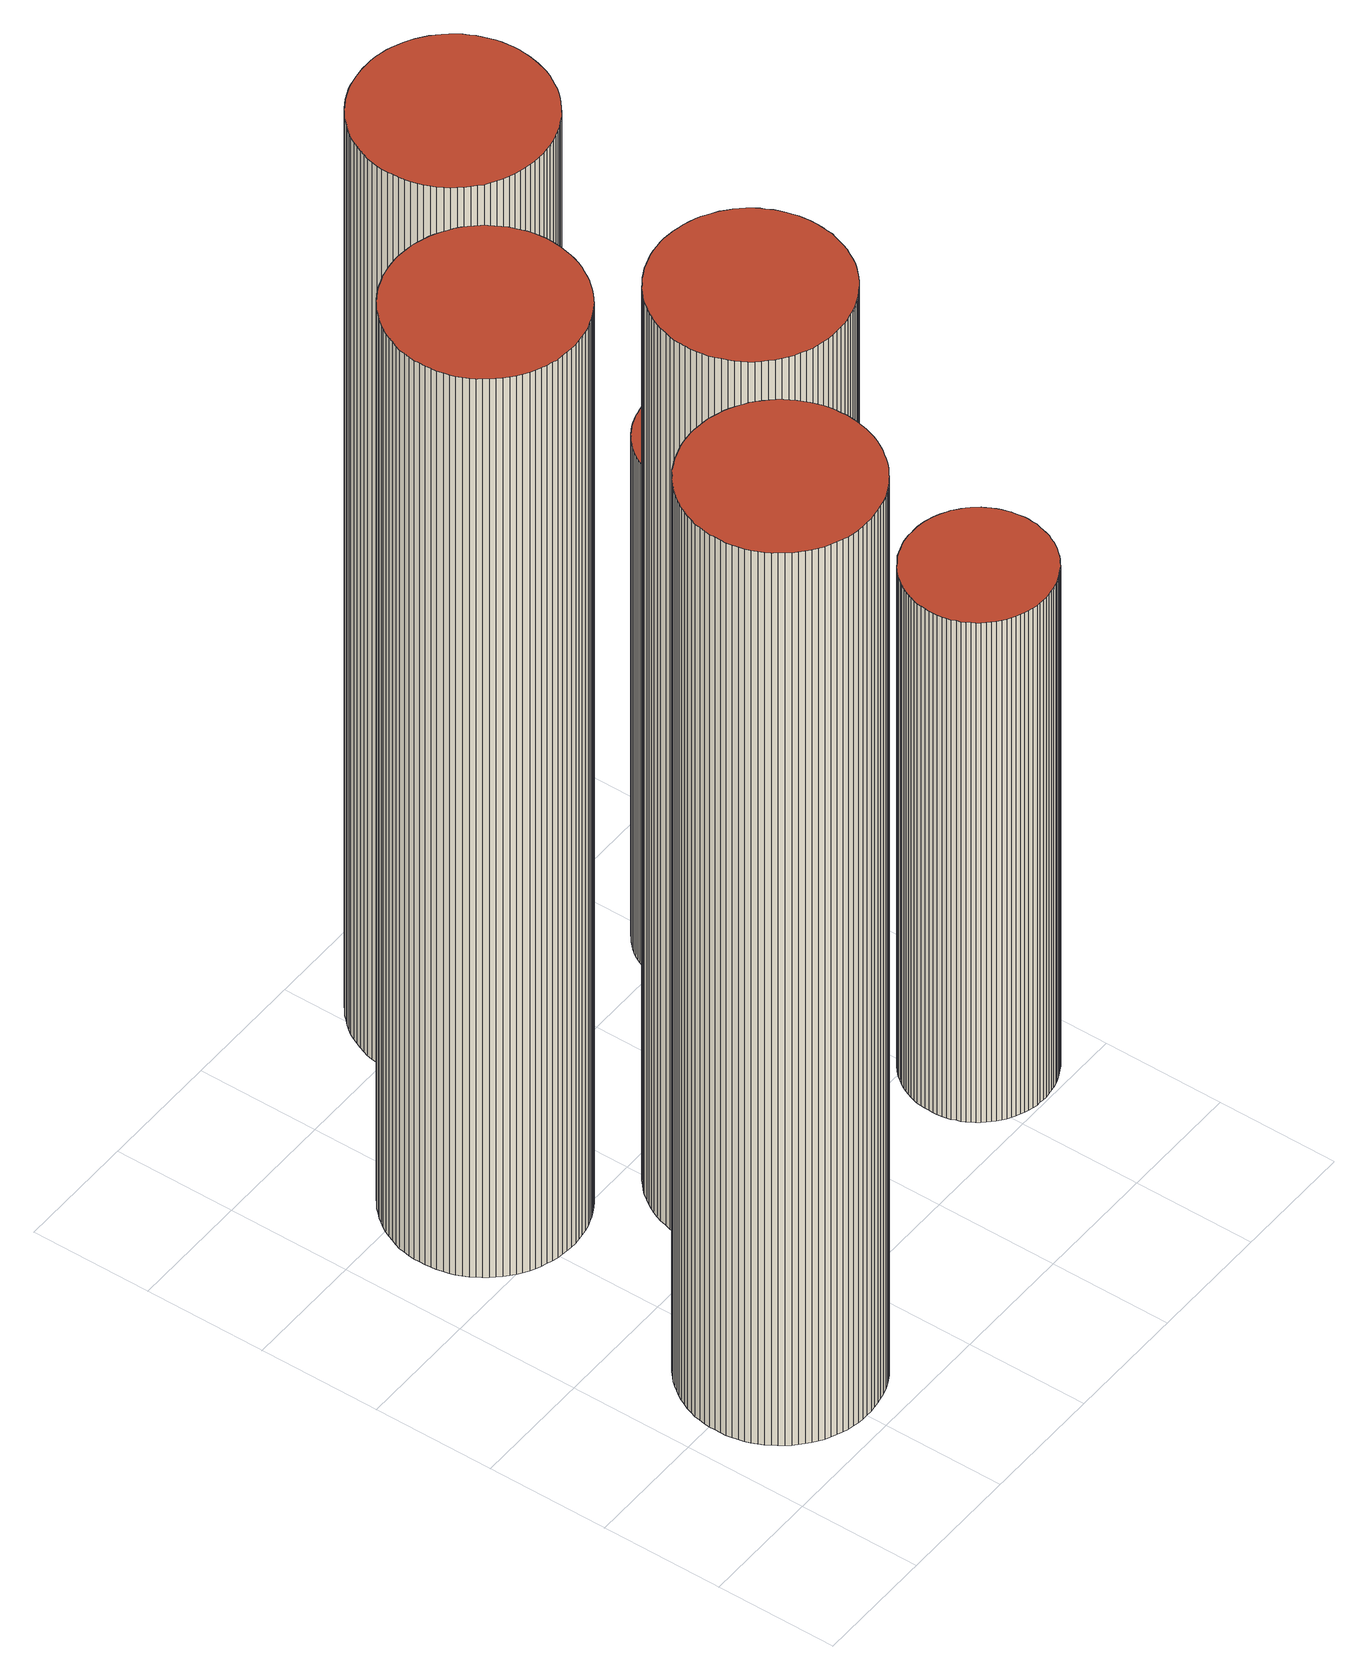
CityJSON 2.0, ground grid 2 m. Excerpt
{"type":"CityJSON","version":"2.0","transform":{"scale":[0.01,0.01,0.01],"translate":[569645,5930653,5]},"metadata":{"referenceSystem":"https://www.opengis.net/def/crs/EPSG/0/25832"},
"CityObjects":{
"building1":{"type":"Building","attributes":{"Grundfläche 2D":"7.402740","Grundhöhe NN":"5.845"},"geometry":[{"type":"Solid","lod":"3","boundaries":[[[[0,1,2,3,4,5,6,7,8,9,10,11,12,13,14,15,16,17,18,19,20,21,22,23,24,25,26,27,28,29,30,31,32,33,34,35,36,37,38,39,40,41,42,43,44,45,46,47,48,49,50,51,52,53,54,55,56,57,58,59,60,61,62,63,64,65,66,67,68,69,70,71,72,73,74,75,76,77,78,79,80,81,82,83,84,85,86,87,88,89,90,91,92,93,94,95,96,97,98,99]],[[100,101,7,6]],[[101,102,8,7]],[[102,103,9,8]],[[103,104,10,9]],[[104,105,11,10]],[[105,106,12,11]],[[106,107,13,12]],[[107,108,14,13]],[[108,109,15,14]],[[110,100,6,5]],[[111,112,4,3]],[[112,110,5,4]],[[109,113,16,15]],[[113,114,17,16]],[[114,115,18,17]],[[115,116,19,18]],[[116,117,20,19]],[[117,118,21,20]],[[118,119,22,21]],[[119,120,23,22]],[[120,121,24,23]],[[121,122,25,24]],[[122,123,26,25]],[[123,124,27,26]],[[124,125,28,27]],[[125,126,29,28]],[[126,127,30,29]],[[127,128,31,30]],[[128,129,32,31]],[[129,130,33,32]],[[130,131,34,33]],[[131,132,35,34]],[[132,133,36,35]],[[133,134,37,36]],[[134,135,38,37]],[[135,136,39,38]],[[136,137,40,39]],[[137,138,41,40]],[[138,139,42,41]],[[139,140,43,42]],[[140,141,44,43]],[[141,142,45,44]],[[142,143,46,45]],[[143,144,47,46]],[[144,145,48,47]],[[145,146,49,48]],[[146,147,50,49]],[[147,148,51,50]],[[148,149,52,51]],[[149,150,53,52]],[[150,151,54,53]],[[151,152,55,54]],[[152,153,56,55]],[[153,154,57,56]],[[154,155,58,57]],[[155,156,59,58]],[[156,157,60,59]],[[157,158,61,60]],[[158,159,62,61]],[[159,160,63,62]],[[160,161,64,63]],[[161,162,65,64]],[[162,163,66,65]],[[163,164,67,66]],[[164,165,68,67]],[[165,166,69,68]],[[166,167,70,69]],[[167,168,71,70]],[[168,169,72,71]],[[169,170,73,72]],[[170,171,74,73]],[[171,172,75,74]],[[172,173,76,75]],[[173,174,77,76]],[[174,175,78,77]],[[175,176,79,78]],[[176,177,80,79]],[[177,178,81,80]],[[178,179,82,81]],[[179,180,83,82]],[[180,181,84,83]],[[181,182,85,84]],[[182,183,86,85]],[[183,184,87,86]],[[184,185,88,87]],[[185,186,89,88]],[[186,187,90,89]],[[187,188,91,90]],[[188,189,92,91]],[[189,190,93,92]],[[190,191,94,93]],[[191,192,95,94]],[[192,193,96,95]],[[193,194,97,96]],[[194,195,98,97]],[[195,196,99,98]],[[196,197,0,99]],[[197,198,1,0]],[[198,199,2,1]],[[199,111,3,2]],[[194,193,192,191,190,189,188,187,186,185,184,183,182,181,180,179,178,177,176,175,174,173,172,171,170,169,168,167,166,165,164,163,162,161,160,159,158,157,156,155,154,153,152,151,150,149,148,147,146,145,144,143,142,141,140,139,138,137,136,135,134,133,132,131,130,129,128,127,126,125,124,123,122,121,120,119,118,117,116,115,114,113,109,108,107,106,105,104,103,102,101,100,110,112,111,199,198,197,196,195]]]],"semantics":{"surfaces":[{"type":"RoofSurface"},{"type":"WallSurface"},{"type":"GroundSurface"}],"values":[[0,1,1,1,1,1,1,1,1,1,1,1,1,1,1,1,1,1,1,1,1,1,1,1,1,1,1,1,1,1,1,1,1,1,1,1,1,1,1,1,1,1,1,1,1,1,1,1,1,1,1,1,1,1,1,1,1,1,1,1,1,1,1,1,1,1,1,1,1,1,1,1,1,1,1,1,1,1,1,1,1,1,1,1,1,1,1,1,1,1,1,1,1,1,1,1,1,1,1,1,1,2]]}}]},
"building2":{"type":"Building","attributes":{"Grundfläche 2D":"7.402828","Grundhöhe NN":"5.845"},"geometry":[{"type":"Solid","lod":"3","boundaries":[[[[200,201,202,203,204,205,206,207,208,209,210,211,212,213,214,215,216,217,218,219,220,221,222,223,224,225,226,227,228,229,230,231,232,233,234,235,236,237,238,239,240,241,242,243,244,245,246,247,248,249,250,251,252,253,254,255,256,257,258,259,260,261,262,263,264,265,266,267,268,269,270,271,272,273,274,275,276,277,278,279,280,281,282,283,284,285,286,287,288,289,290,291,292,293,294,295,296,297,298,299]],[[300,301,206,205]],[[301,302,207,206]],[[302,303,208,207]],[[303,304,209,208]],[[304,305,210,209]],[[305,306,211,210]],[[306,307,212,211]],[[307,308,213,212]],[[308,309,214,213]],[[310,300,205,204]],[[311,312,203,202]],[[312,310,204,203]],[[309,313,215,214]],[[313,314,216,215]],[[314,315,217,216]],[[315,316,218,217]],[[316,317,219,218]],[[317,318,220,219]],[[318,319,221,220]],[[319,320,222,221]],[[320,321,223,222]],[[321,322,224,223]],[[322,323,225,224]],[[323,324,226,225]],[[324,325,227,226]],[[325,326,228,227]],[[326,327,229,228]],[[327,328,230,229]],[[328,329,231,230]],[[329,330,232,231]],[[330,331,233,232]],[[331,332,234,233]],[[332,333,235,234]],[[333,334,236,235]],[[334,335,237,236]],[[335,336,238,237]],[[336,337,239,238]],[[337,338,240,239]],[[338,339,241,240]],[[339,340,242,241]],[[340,341,243,242]],[[341,342,244,243]],[[342,343,245,244]],[[343,344,246,245]],[[344,345,247,246]],[[345,346,248,247]],[[346,347,249,248]],[[347,348,250,249]],[[348,349,251,250]],[[349,350,252,251]],[[350,351,253,252]],[[351,352,254,253]],[[352,353,255,254]],[[353,354,256,255]],[[354,355,257,256]],[[355,356,258,257]],[[356,357,259,258]],[[357,358,260,259]],[[358,359,261,260]],[[359,360,262,261]],[[360,361,263,262]],[[361,362,264,263]],[[362,363,265,264]],[[363,364,266,265]],[[364,365,267,266]],[[365,366,268,267]],[[366,367,269,268]],[[367,368,270,269]],[[368,369,271,270]],[[369,370,272,271]],[[370,371,273,272]],[[371,372,274,273]],[[372,373,275,274]],[[373,374,276,275]],[[374,375,277,276]],[[375,376,278,277]],[[376,377,279,278]],[[377,378,280,279]],[[378,379,281,280]],[[379,380,282,281]],[[380,381,283,282]],[[381,382,284,283]],[[382,383,285,284]],[[383,384,286,285]],[[384,385,287,286]],[[385,386,288,287]],[[386,387,289,288]],[[387,388,290,289]],[[388,389,291,290]],[[389,390,292,291]],[[390,391,293,292]],[[391,392,294,293]],[[392,393,295,294]],[[393,394,296,295]],[[394,395,297,296]],[[395,396,298,297]],[[396,397,299,298]],[[397,398,200,299]],[[398,399,201,200]],[[399,311,202,201]],[[395,394,393,392,391,390,389,388,387,386,385,384,383,382,381,380,379,378,377,376,375,374,373,372,371,370,369,368,367,366,365,364,363,362,361,360,359,358,357,356,355,354,353,352,351,350,349,348,347,346,345,344,343,342,341,340,339,338,337,336,335,334,333,332,331,330,329,328,327,326,325,324,323,322,321,320,319,318,317,316,315,314,313,309,308,307,306,305,304,303,302,301,300,310,312,311,399,398,397,396]]]],"semantics":{"surfaces":[{"type":"RoofSurface"},{"type":"WallSurface"},{"type":"GroundSurface"}],"values":[[0,1,1,1,1,1,1,1,1,1,1,1,1,1,1,1,1,1,1,1,1,1,1,1,1,1,1,1,1,1,1,1,1,1,1,1,1,1,1,1,1,1,1,1,1,1,1,1,1,1,1,1,1,1,1,1,1,1,1,1,1,1,1,1,1,1,1,1,1,1,1,1,1,1,1,1,1,1,1,1,1,1,1,1,1,1,1,1,1,1,1,1,1,1,1,1,1,1,1,1,1,2]]}}]},
"building3":{"type":"Building","attributes":{"Grundfläche 2D":"7.403215","Grundhöhe NN":"5.845"},"geometry":[{"type":"Solid","lod":"3","boundaries":[[[[400,401,402,403,404,405,406,407,408,409,410,411,412,413,414,415,416,417,418,419,420,421,422,423,424,425,426,427,428,429,430,431,432,433,434,435,436,437,438,439,440,441,442,443,444,445,446,447,448,449,450,451,452,453,454,455,456,457,458,459,460,461,462,463,464,465,466,467,468,469,470,471,472,473,474,475,476,477,478,479,480,481,482,483,484,485,486,487,488,489,490,491,492,493,494,495,496,497,498,499]],[[500,501,406,405]],[[501,502,407,406]],[[502,503,408,407]],[[503,504,409,408]],[[504,505,410,409]],[[505,506,411,410]],[[506,507,412,411]],[[507,508,413,412]],[[508,509,414,413]],[[510,500,405,404]],[[511,512,402,401]],[[512,513,403,402]],[[513,510,404,403]],[[509,514,415,414]],[[514,515,416,415]],[[515,516,417,416]],[[516,517,418,417]],[[517,518,419,418]],[[518,519,420,419]],[[519,520,421,420]],[[520,521,422,421]],[[521,522,423,422]],[[522,523,424,423]],[[523,524,425,424]],[[524,525,426,425]],[[525,526,427,426]],[[526,527,428,427]],[[527,528,429,428]],[[528,529,430,429]],[[529,530,431,430]],[[530,531,432,431]],[[531,532,433,432]],[[532,533,434,433]],[[533,534,435,434]],[[534,535,436,435]],[[535,536,437,436]],[[536,537,438,437]],[[537,538,439,438]],[[538,539,440,439]],[[539,540,441,440]],[[540,541,442,441]],[[541,542,443,442]],[[542,543,444,443]],[[543,544,445,444]],[[544,545,446,445]],[[545,546,447,446]],[[546,547,448,447]],[[547,548,449,448]],[[548,549,450,449]],[[549,550,451,450]],[[550,551,452,451]],[[551,552,453,452]],[[552,553,454,453]],[[553,554,455,454]],[[554,555,456,455]],[[555,556,457,456]],[[556,557,458,457]],[[557,558,459,458]],[[558,559,460,459]],[[559,560,461,460]],[[560,561,462,461]],[[561,562,463,462]],[[562,563,464,463]],[[563,564,465,464]],[[564,565,466,465]],[[565,566,467,466]],[[566,567,468,467]],[[567,568,469,468]],[[568,569,470,469]],[[569,570,471,470]],[[570,571,472,471]],[[571,572,473,472]],[[572,573,474,473]],[[573,574,475,474]],[[574,575,476,475]],[[575,576,477,476]],[[576,577,478,477]],[[577,578,479,478]],[[578,579,480,479]],[[579,580,481,480]],[[580,581,482,481]],[[581,582,483,482]],[[582,583,484,483]],[[583,584,485,484]],[[584,585,486,485]],[[585,586,487,486]],[[586,587,488,487]],[[587,588,489,488]],[[588,589,490,489]],[[589,590,491,490]],[[590,591,492,491]],[[591,592,493,492]],[[592,593,494,493]],[[593,594,495,494]],[[594,595,496,495]],[[595,596,497,496]],[[596,597,498,497]],[[597,598,499,498]],[[598,599,400,499]],[[599,511,401,400]],[[596,595,594,593,592,591,590,589,588,587,586,585,584,583,582,581,580,579,578,577,576,575,574,573,572,571,570,569,568,567,566,565,564,563,562,561,560,559,558,557,556,555,554,553,552,551,550,549,548,547,546,545,544,543,542,541,540,539,538,537,536,535,534,533,532,531,530,529,528,527,526,525,524,523,522,521,520,519,518,517,516,515,514,509,508,507,506,505,504,503,502,501,500,510,513,512,511,599,598,597]]]],"semantics":{"surfaces":[{"type":"RoofSurface"},{"type":"WallSurface"},{"type":"GroundSurface"}],"values":[[0,1,1,1,1,1,1,1,1,1,1,1,1,1,1,1,1,1,1,1,1,1,1,1,1,1,1,1,1,1,1,1,1,1,1,1,1,1,1,1,1,1,1,1,1,1,1,1,1,1,1,1,1,1,1,1,1,1,1,1,1,1,1,1,1,1,1,1,1,1,1,1,1,1,1,1,1,1,1,1,1,1,1,1,1,1,1,1,1,1,1,1,1,1,1,1,1,1,1,1,1,2]]}}]},
"building4":{"type":"Building","attributes":{"Grundfläche 2D":"7.403149","Grundhöhe NN":"5.845"},"geometry":[{"type":"Solid","lod":"3","boundaries":[[[[600,601,602,603,604,605,606,607,608,609,610,611,612,613,614,615,616,617,618,619,620,621,622,623,624,625,626,627,628,629,630,631,632,633,634,635,636,637,638,639,640,641,642,643,644,645,646,647,648,649,650,651,652,653,654,655,656,657,658,659,660,661,662,663,664,665,666,667,668,669,670,671,672,673,674,675,676,677,678,679,680,681,682,683,684,685,686,687,688,689,690,691,692,693,694,695,696,697,698,699]],[[700,701,606,605]],[[701,702,607,606]],[[702,703,608,607]],[[703,704,609,608]],[[704,705,610,609]],[[705,706,611,610]],[[706,707,612,611]],[[707,708,613,612]],[[708,709,614,613]],[[710,700,605,604]],[[711,712,603,602]],[[712,710,604,603]],[[709,713,615,614]],[[713,714,616,615]],[[714,715,617,616]],[[715,716,618,617]],[[716,717,619,618]],[[717,718,620,619]],[[718,719,621,620]],[[719,720,622,621]],[[720,721,623,622]],[[721,722,624,623]],[[722,723,625,624]],[[723,724,626,625]],[[724,725,627,626]],[[725,726,628,627]],[[726,727,629,628]],[[727,728,630,629]],[[728,729,631,630]],[[729,730,632,631]],[[730,731,633,632]],[[731,732,634,633]],[[732,733,635,634]],[[733,734,636,635]],[[734,735,637,636]],[[735,736,638,637]],[[736,737,639,638]],[[737,738,640,639]],[[738,739,641,640]],[[739,740,642,641]],[[740,741,643,642]],[[741,742,644,643]],[[742,743,645,644]],[[743,744,646,645]],[[744,745,647,646]],[[745,746,648,647]],[[746,747,649,648]],[[747,748,650,649]],[[748,749,651,650]],[[749,750,652,651]],[[750,751,653,652]],[[751,752,654,653]],[[752,753,655,654]],[[753,754,656,655]],[[754,755,657,656]],[[755,756,658,657]],[[756,757,659,658]],[[757,758,660,659]],[[758,759,661,660]],[[759,760,662,661]],[[760,761,663,662]],[[761,762,664,663]],[[762,763,665,664]],[[763,764,666,665]],[[764,765,667,666]],[[765,766,668,667]],[[766,767,669,668]],[[767,768,670,669]],[[768,769,671,670]],[[769,770,672,671]],[[770,771,673,672]],[[771,772,674,673]],[[772,773,675,674]],[[773,774,676,675]],[[774,775,677,676]],[[775,776,678,677]],[[776,777,679,678]],[[777,778,680,679]],[[778,779,681,680]],[[779,780,682,681]],[[780,781,683,682]],[[781,782,684,683]],[[782,783,685,684]],[[783,784,686,685]],[[784,785,687,686]],[[785,786,688,687]],[[786,787,689,688]],[[787,788,690,689]],[[788,789,691,690]],[[789,790,692,691]],[[790,791,693,692]],[[791,792,694,693]],[[792,793,695,694]],[[793,794,696,695]],[[794,795,697,696]],[[795,796,698,697]],[[796,797,699,698]],[[797,798,600,699]],[[798,799,601,600]],[[799,711,602,601]],[[795,794,793,792,791,790,789,788,787,786,785,784,783,782,781,780,779,778,777,776,775,774,773,772,771,770,769,768,767,766,765,764,763,762,761,760,759,758,757,756,755,754,753,752,751,750,749,748,747,746,745,744,743,742,741,740,739,738,737,736,735,734,733,732,731,730,729,728,727,726,725,724,723,722,721,720,719,718,717,716,715,714,713,709,708,707,706,705,704,703,702,701,700,710,712,711,799,798,797,796]]]],"semantics":{"surfaces":[{"type":"RoofSurface"},{"type":"WallSurface"},{"type":"GroundSurface"}],"values":[[0,1,1,1,1,1,1,1,1,1,1,1,1,1,1,1,1,1,1,1,1,1,1,1,1,1,1,1,1,1,1,1,1,1,1,1,1,1,1,1,1,1,1,1,1,1,1,1,1,1,1,1,1,1,1,1,1,1,1,1,1,1,1,1,1,1,1,1,1,1,1,1,1,1,1,1,1,1,1,1,1,1,1,1,1,1,1,1,1,1,1,1,1,1,1,1,1,1,1,1,1,2]]}}]},
"building5":{"type":"Building","attributes":{"Grundfläche 2D":"4.196365","Grundhöhe NN":"6.290"},"geometry":[{"type":"Solid","lod":"3","boundaries":[[[[800,801,802,803,804,805,806,807,808,809,810,811,812,813,814,815,816,817,818,819,820,821,822,823,824,825,826,827,828,829,830,831,832,833,834,835,836,837,838,839,840,841,842,843,844,845,846,847,848,849,850,851,852,853,854,855,856,857,858,859,860,861,862,863,864,865,866,867,868,869,870,871,872,873,874,875,876,877,878,879,880,881,882,883,884,885,886,887,888,889,890,891,892,893,894,895,896,897,898,899]],[[900,901,806,805]],[[901,902,807,806]],[[902,903,808,807]],[[903,904,809,808]],[[904,905,810,809]],[[905,906,811,810]],[[906,907,812,811]],[[907,908,813,812]],[[908,909,814,813]],[[909,910,815,814]],[[910,911,816,815]],[[911,912,817,816]],[[912,913,818,817]],[[913,914,819,818]],[[914,915,820,819]],[[915,916,821,820]],[[916,917,822,821]],[[917,918,823,822]],[[918,919,824,823]],[[919,920,825,824]],[[920,921,826,825]],[[921,922,827,826]],[[922,923,828,827]],[[923,924,829,828]],[[924,925,830,829]],[[925,926,831,830]],[[926,927,832,831]],[[927,928,833,832]],[[928,929,834,833]],[[929,930,835,834]],[[930,931,836,835]],[[931,932,837,836]],[[932,933,838,837]],[[933,934,839,838]],[[934,935,840,839]],[[935,936,841,840]],[[936,937,842,841]],[[937,938,843,842]],[[938,939,844,843]],[[939,940,845,844]],[[940,941,846,845]],[[941,942,847,846]],[[942,943,848,847]],[[943,944,849,848]],[[944,945,850,849]],[[945,946,851,850]],[[946,947,852,851]],[[947,948,853,852]],[[948,949,854,853]],[[949,950,855,854]],[[950,951,856,855]],[[951,952,857,856]],[[952,953,858,857]],[[953,954,859,858]],[[954,955,860,859]],[[955,956,861,860]],[[956,957,862,861]],[[957,958,863,862]],[[958,959,864,863]],[[959,960,865,864]],[[960,961,866,865]],[[961,962,867,866]],[[962,963,868,867]],[[963,964,869,868]],[[964,965,870,869]],[[965,966,871,870]],[[966,967,872,871]],[[967,968,873,872]],[[968,969,874,873]],[[969,970,875,874]],[[970,971,876,875]],[[971,972,877,876]],[[972,973,878,877]],[[973,974,879,878]],[[974,975,880,879]],[[975,976,881,880]],[[976,977,882,881]],[[977,978,883,882]],[[978,979,884,883]],[[979,980,885,884]],[[980,981,886,885]],[[981,982,887,886]],[[982,983,888,887]],[[983,984,889,888]],[[984,985,890,889]],[[985,986,891,890]],[[986,987,892,891]],[[988,900,805,804]],[[987,989,893,892]],[[989,990,894,893]],[[990,991,895,894]],[[991,992,896,895]],[[992,993,897,896]],[[993,994,898,897]],[[994,995,899,898]],[[995,996,800,899]],[[996,997,801,800]],[[997,998,802,801]],[[998,999,803,802]],[[999,988,804,803]],[[993,992,991,990,989,987,986,985,984,983,982,981,980,979,978,977,976,975,974,973,972,971,970,969,968,967,966,965,964,963,962,961,960,959,958,957,956,955,954,953,952,951,950,949,948,947,946,945,944,943,942,941,940,939,938,937,936,935,934,933,932,931,930,929,928,927,926,925,924,923,922,921,920,919,918,917,916,915,914,913,912,911,910,909,908,907,906,905,904,903,902,901,900,988,999,998,997,996,995,994]]]],"semantics":{"surfaces":[{"type":"RoofSurface"},{"type":"WallSurface"},{"type":"GroundSurface"}],"values":[[0,1,1,1,1,1,1,1,1,1,1,1,1,1,1,1,1,1,1,1,1,1,1,1,1,1,1,1,1,1,1,1,1,1,1,1,1,1,1,1,1,1,1,1,1,1,1,1,1,1,1,1,1,1,1,1,1,1,1,1,1,1,1,1,1,1,1,1,1,1,1,1,1,1,1,1,1,1,1,1,1,1,1,1,1,1,1,1,1,1,1,1,1,1,1,1,1,1,1,1,1,2]]}}]},
"building6":{"type":"Building","attributes":{"Grundfläche 2D":"4.196921","Grundhöhe NN":"6.256"},"geometry":[{"type":"Solid","lod":"3","boundaries":[[[[1000,1001,1002,1003,1004,1005,1006,1007,1008,1009,1010,1011,1012,1013,1014,1015,1016,1017,1018,1019,1020,1021,1022,1023,1024,1025,1026,1027,1028,1029,1030,1031,1032,1033,1034,1035,1036,1037,1038,1039,1040,1041,1042,1043,1044,1045,1046,1047,1048,1049,1050,1051,1052,1053,1054,1055,1056,1057,1058,1059,1060,1061,1062,1063,1064,1065,1066,1067,1068,1069,1070,1071,1072,1073,1074,1075,1076,1077,1078,1079,1080,1081,1082,1083,1084,1085,1086,1087,1088,1089,1090,1091,1092,1093,1094,1095,1096,1097,1098,1099]],[[1100,1101,1012,1011]],[[1101,1102,1013,1012]],[[1102,1103,1014,1013]],[[1103,1104,1015,1014]],[[1104,1105,1016,1015]],[[1105,1106,1017,1016]],[[1106,1107,1018,1017]],[[1107,1108,1019,1018]],[[1108,1109,1020,1019]],[[1109,1110,1021,1020]],[[1110,1111,1022,1021]],[[1111,1112,1023,1022]],[[1112,1113,1024,1023]],[[1113,1114,1025,1024]],[[1114,1115,1026,1025]],[[1115,1116,1027,1026]],[[1116,1117,1028,1027]],[[1117,1118,1029,1028]],[[1118,1119,1030,1029]],[[1119,1120,1031,1030]],[[1120,1121,1032,1031]],[[1121,1122,1033,1032]],[[1122,1123,1034,1033]],[[1123,1124,1035,1034]],[[1124,1125,1036,1035]],[[1125,1126,1037,1036]],[[1126,1127,1038,1037]],[[1127,1128,1039,1038]],[[1128,1129,1040,1039]],[[1129,1130,1041,1040]],[[1130,1131,1042,1041]],[[1131,1132,1043,1042]],[[1132,1133,1044,1043]],[[1133,1134,1045,1044]],[[1134,1135,1046,1045]],[[1135,1136,1047,1046]],[[1136,1137,1048,1047]],[[1137,1138,1049,1048]],[[1138,1139,1050,1049]],[[1139,1140,1051,1050]],[[1140,1141,1052,1051]],[[1141,1142,1053,1052]],[[1142,1143,1054,1053]],[[1143,1144,1055,1054]],[[1144,1145,1056,1055]],[[1145,1146,1057,1056]],[[1146,1147,1058,1057]],[[1147,1148,1059,1058]],[[1148,1149,1060,1059]],[[1149,1150,1061,1060]],[[1150,1151,1062,1061]],[[1151,1152,1063,1062]],[[1152,1153,1064,1063]],[[1153,1154,1065,1064]],[[1154,1155,1066,1065]],[[1155,1156,1067,1066]],[[1156,1157,1068,1067]],[[1157,1158,1069,1068]],[[1158,1159,1070,1069]],[[1159,1160,1071,1070]],[[1160,1161,1072,1071]],[[1161,1162,1073,1072]],[[1162,1163,1074,1073]],[[1163,1164,1075,1074]],[[1164,1165,1076,1075]],[[1165,1166,1077,1076]],[[1166,1167,1078,1077]],[[1167,1168,1079,1078]],[[1168,1169,1080,1079]],[[1169,1170,1081,1080]],[[1170,1171,1082,1081]],[[1171,1172,1083,1082]],[[1172,1173,1084,1083]],[[1173,1174,1085,1084]],[[1174,1175,1086,1085]],[[1175,1176,1087,1086]],[[1176,1177,1088,1087]],[[1177,1178,1089,1088]],[[1178,1179,1090,1089]],[[1179,1180,1091,1090]],[[1180,1181,1092,1091]],[[1181,1182,1093,1092]],[[1182,1183,1094,1093]],[[1183,1184,1095,1094]],[[1184,1185,1096,1095]],[[1185,1186,1097,1096]],[[1186,1187,1098,1097]],[[1188,1100,1011,1010]],[[1187,1189,1099,1098]],[[1189,1190,1000,1099]],[[1190,1191,1001,1000]],[[1191,1192,1002,1001]],[[1192,1193,1003,1002]],[[1193,1194,1004,1003]],[[1194,1195,1005,1004]],[[1195,1196,1006,1005]],[[1196,1197,1007,1006]],[[1197,1198,1008,1007]],[[1198,1199,1009,1008]],[[1199,1188,1010,1009]],[[1186,1185,1184,1183,1182,1181,1180,1179,1178,1177,1176,1175,1174,1173,1172,1171,1170,1169,1168,1167,1166,1165,1164,1163,1162,1161,1160,1159,1158,1157,1156,1155,1154,1153,1152,1151,1150,1149,1148,1147,1146,1145,1144,1143,1142,1141,1140,1139,1138,1137,1136,1135,1134,1133,1132,1131,1130,1129,1128,1127,1126,1125,1124,1123,1122,1121,1120,1119,1118,1117,1116,1115,1114,1113,1112,1111,1110,1109,1108,1107,1106,1105,1104,1103,1102,1101,1100,1188,1199,1198,1197,1196,1195,1194,1193,1192,1191,1190,1189,1187]]]],"semantics":{"surfaces":[{"type":"RoofSurface"},{"type":"WallSurface"},{"type":"GroundSurface"}],"values":[[0,1,1,1,1,1,1,1,1,1,1,1,1,1,1,1,1,1,1,1,1,1,1,1,1,1,1,1,1,1,1,1,1,1,1,1,1,1,1,1,1,1,1,1,1,1,1,1,1,1,1,1,1,1,1,1,1,1,1,1,1,1,1,1,1,1,1,1,1,1,1,1,1,1,1,1,1,1,1,1,1,1,1,1,1,1,1,1,1,1,1,1,1,1,1,1,1,1,1,1,1,2]]}}]}
},
"vertices":[
[169,337,1869],[160,334,1869],[151,331,1869],[142,328,1869],[133,323,1869],[124,319,1869],[116,313,1869],[109,308,1869],[101,301,1869],[94,295,1869],[88,288,1869],[82,280,1869],[76,272,1869],[71,264,1869],[67,256,1869],[62,247,1869],[59,238,1869],[56,229,1869],[54,219,1869],[52,210,1869],[51,200,1869],[51,191,1869],[51,181,1869],[51,171,1869],[53,162,1869],[55,152,1869],[57,143,1869],[60,134,1869],[64,125,1869],[68,116,1869],[73,108,1869],[78,100,1869],[84,92,1869],[90,84,1869],[97,78,1869],[104,71,1869],[111,65,1869],[119,59,1869],[127,54,1869],[136,50,1869],[145,46,1869],[154,42,1869],[163,39,1869],[172,37,1869],[182,35,1869],[191,34,1869],[201,34,1869],[211,34,1869],[220,35,1869],[230,36,1869],[239,38,1869],[248,40,1869],[258,43,1869],[267,47,1869],[275,51,1869],[284,56,1869],[292,61,1869],[299,67,1869],[307,73,1869],[314,80,1869],[320,87,1869],[326,95,1869],[332,102,1869],[337,111,1869],[342,119,1869],[346,128,1869],[349,137,1869],[352,146,1869],[354,155,1869],[356,165,1869],[357,175,1869],[358,184,1869],[357,194,1869],[357,203,1869],[356,213,1869],[354,222,1869],[351,232,1869],[348,241,1869],[344,250,1869],[340,258,1869],[335,267,1869],[330,275,1869],[324,283,1869],[318,290,1869],[311,297,1869],[304,304,1869],[297,310,1869],[289,315,1869],[281,320,1869],[272,325,1869],[264,329,1869],[255,332,1869],[245,335,1869],[236,338,1869],[227,339,1869],[217,340,1869],[207,341,1869],[198,341,1869],[188,340,1869],[178,339,1869],[116,313,84],[109,308,84],[101,301,84],[94,295,84],[88,288,84],[82,280,84],[76,272,84],[71,264,84],[67,256,84],[62,247,84],[124,319,84],[142,328,84],[133,323,84],[59,238,84],[56,229,84],[54,219,84],[52,210,84],[51,200,84],[51,191,84],[51,181,84],[51,171,84],[53,162,84],[55,152,84],[57,143,84],[60,134,84],[64,125,84],[68,116,84],[73,108,84],[78,100,84],[84,92,84],[90,84,84],[97,78,84],[104,71,84],[111,65,84],[119,59,84],[127,54,84],[136,50,84],[145,46,84],[154,42,84],[163,39,84],[172,37,84],[182,35,84],[191,34,84],[201,34,84],[211,34,84],[220,35,84],[230,36,84],[239,38,84],[248,40,84],[258,43,84],[267,47,84],[275,51,84],[284,56,84],[292,61,84],[299,67,84],[307,73,84],[314,80,84],[320,87,84],[326,95,84],[332,102,84],[337,111,84],[342,119,84],[346,128,84],[349,137,84],[352,146,84],[354,155,84],[356,165,84],[357,175,84],[358,184,84],[357,194,84],[357,203,84],[356,213,84],[354,222,84],[351,232,84],[348,241,84],[344,250,84],[340,258,84],[335,267,84],[330,275,84],[324,283,84],[318,290,84],[311,297,84],[304,304,84],[297,310,84],[289,315,84],[281,320,84],[272,325,84],[264,329,84],[255,332,84],[245,335,84],[236,338,84],[227,339,84],[217,340,84],[207,341,84],[198,341,84],[188,340,84],[178,339,84],[169,337,84],[160,334,84],[151,331,84],
[184,870,1881],[175,866,1881],[166,863,1881],[157,859,1881],[149,854,1881],[141,849,1881],[133,843,1881],[125,837,1881],[119,830,1881],[112,823,1881],[106,815,1881],[100,807,1881],[95,799,1881],[91,791,1881],[87,782,1881],[83,773,1881],[80,764,1881],[78,754,1881],[76,745,1881],[75,735,1881],[75,726,1881],[75,716,1881],[76,706,1881],[77,697,1881],[79,687,1881],[81,678,1881],[84,669,1881],[88,660,1881],[92,651,1881],[97,643,1881],[102,635,1881],[108,627,1881],[114,620,1881],[121,613,1881],[128,606,1881],[135,600,1881],[143,595,1881],[152,589,1881],[160,585,1881],[169,581,1881],[178,578,1881],[187,575,1881],[196,572,1881],[206,571,1881],[215,570,1881],[225,569,1881],[235,569,1881],[244,570,1881],[254,571,1881],[263,573,1881],[273,575,1881],[282,579,1881],[291,582,1881],[299,586,1881],[308,591,1881],[316,596,1881],[324,602,1881],[331,608,1881],[338,615,1881],[344,622,1881],[351,630,1881],[356,638,1881],[361,646,1881],[366,654,1881],[370,663,1881],[373,672,1881],[376,681,1881],[378,691,1881],[380,700,1881],[381,710,1881],[382,719,1881],[382,729,1881],[381,739,1881],[380,748,1881],[378,758,1881],[375,767,1881],[372,776,1881],[369,785,1881],[364,794,1881],[359,802,1881],[354,810,1881],[348,818,1881],[342,825,1881],[336,832,1881],[329,839,1881],[321,845,1881],[313,850,1881],[305,855,1881],[296,860,1881],[288,864,1881],[279,867,1881],[269,870,1881],[260,873,1881],[251,874,1881],[241,875,1881],[231,876,1881],[222,876,1881],[212,875,1881],[203,874,1881],[193,872,1881],[141,849,84],[133,843,84],[125,837,84],[119,830,84],[112,823,84],[106,815,84],[100,807,84],[95,799,84],[91,791,84],[87,782,84],[149,854,84],[166,863,84],[157,859,84],[83,773,84],[80,764,84],[78,754,84],[76,745,84],[75,735,84],[75,726,84],[75,716,84],[76,706,84],[77,697,84],[79,687,84],[81,678,84],[84,669,84],[88,660,84],[92,651,84],[97,643,84],[102,635,84],[108,627,84],[114,620,84],[121,613,84],[128,606,84],[135,600,84],[143,595,84],[152,589,84],[160,585,84],[169,581,84],[178,578,84],[187,575,84],[196,572,84],[206,571,84],[215,570,84],[225,569,84],[235,569,84],[244,570,84],[254,571,84],[263,573,84],[273,575,84],[282,579,84],[291,582,84],[299,586,84],[308,591,84],[316,596,84],[324,602,84],[331,608,84],[338,615,84],[344,622,84],[351,630,84],[356,638,84],[361,646,84],[366,654,84],[370,663,84],[373,672,84],[376,681,84],[378,691,84],[380,700,84],[381,710,84],[382,719,84],[382,729,84],[381,739,84],[380,748,84],[378,758,84],[375,767,84],[372,776,84],[369,785,84],[364,794,84],[359,802,84],[354,810,84],[348,818,84],[342,825,84],[336,832,84],[329,839,84],[321,845,84],[313,850,84],[305,855,84],[296,860,84],[288,864,84],[279,867,84],[269,870,84],[260,873,84],[251,874,84],[241,875,84],[231,876,84],[222,876,84],[212,875,84],[203,874,84],[193,872,84],[184,870,84],[175,866,84],
[443,594,1869],[434,591,1869],[425,588,1869],[416,583,1869],[408,579,1869],[400,573,1869],[392,568,1869],[385,561,1869],[378,555,1869],[371,548,1869],[365,540,1869],[359,532,1869],[354,524,1869],[350,516,1869],[346,507,1869],[342,498,1869],[340,488,1869],[337,479,1869],[335,470,1869],[334,460,1869],[334,450,1869],[334,441,1869],[335,431,1869],[336,422,1869],[338,412,1869],[340,403,1869],[344,394,1869],[347,385,1869],[351,376,1869],[356,368,1869],[361,360,1869],[367,352,1869],[373,345,1869],[380,338,1869],[387,331,1869],[395,325,1869],[403,319,1869],[411,314,1869],[419,310,1869],[428,306,1869],[437,302,1869],[446,299,1869],[456,297,1869],[465,295,1869],[475,294,1869],[484,294,1869],[494,294,1869],[504,295,1869],[513,296,1869],[522,298,1869],[532,300,1869],[541,303,1869],[550,307,1869],[559,311,1869],[567,316,1869],[575,321,1869],[583,327,1869],[590,333,1869],[597,340,1869],[604,347,1869],[610,354,1869],[615,362,1869],[620,371,1869],[625,379,1869],[629,388,1869],[632,397,1869],[635,406,1869],[638,415,1869],[639,425,1869],[640,434,1869],[641,444,1869],[641,454,1869],[640,463,1869],[639,473,1869],[637,482,1869],[634,492,1869],[631,501,1869],[628,510,1869],[623,518,1869],[619,527,1869],[614,535,1869],[608,543,1869],[602,550,1869],[595,557,1869],[588,563,1869],[580,570,1869],[572,575,1869],[564,580,1869],[556,585,1869],[547,589,1869],[538,592,1869],[529,595,1869],[519,597,1869],[510,599,1869],[500,600,1869],[491,601,1869],[481,601,1869],[471,600,1869],[462,599,1869],[452,597,1869],[400,573,84],[392,568,84],[385,561,84],[378,555,84],[371,548,84],[365,540,84],[359,532,84],[354,524,84],[350,516,84],[346,507,84],[408,579,84],[434,591,84],[425,588,84],[416,583,84],[342,498,84],[340,488,84],[337,479,84],[335,470,84],[334,460,84],[334,450,84],[334,441,84],[335,431,84],[336,422,84],[338,412,84],[340,403,84],[344,394,84],[347,385,84],[351,376,84],[356,368,84],[361,360,84],[367,352,84],[373,345,84],[380,338,84],[387,331,84],[395,325,84],[403,319,84],[411,314,84],[419,310,84],[428,306,84],[437,302,84],[446,299,84],[456,297,84],[465,295,84],[475,294,84],[484,294,84],[494,294,84],[504,295,84],[513,296,84],[522,298,84],[532,300,84],[541,303,84],[550,307,84],[559,311,84],[567,316,84],[575,321,84],[583,327,84],[590,333,84],[597,340,84],[604,347,84],[610,354,84],[615,362,84],[620,371,84],[625,379,84],[629,388,84],[632,397,84],[635,406,84],[638,415,84],[639,425,84],[640,434,84],[641,444,84],[641,454,84],[640,463,84],[639,473,84],[637,482,84],[634,492,84],[631,501,84],[628,510,84],[623,518,84],[619,527,84],[614,535,84],[608,543,84],[602,550,84],[595,557,84],[588,563,84],[580,570,84],[572,575,84],[564,580,84],[556,585,84],[547,589,84],[538,592,84],[529,595,84],[519,597,84],[510,599,84],[500,600,84],[491,601,84],[481,601,84],[471,600,84],[462,599,84],[452,597,84],[443,594,84],
[468,1134,1878],[459,1131,1878],[450,1127,1878],[441,1123,1878],[433,1118,1878],[425,1113,1878],[417,1107,1878],[409,1101,1878],[403,1094,1878],[396,1087,1878],[390,1080,1878],[384,1072,1878],[379,1063,1878],[375,1055,1878],[371,1046,1878],[367,1037,1878],[364,1028,1878],[362,1019,1878],[360,1009,1878],[359,1000,1878],[359,990,1878],[359,980,1878],[360,971,1878],[361,961,1878],[363,952,1878],[365,942,1878],[368,933,1878],[372,924,1878],[376,916,1878],[381,907,1878],[386,899,1878],[392,891,1878],[398,884,1878],[405,877,1878],[412,871,1878],[419,864,1878],[427,859,1878],[436,854,1878],[444,849,1878],[453,845,1878],[462,842,1878],[471,839,1878],[480,837,1878],[490,835,1878],[499,834,1878],[509,833,1878],[519,833,1878],[528,834,1878],[538,835,1878],[547,837,1878],[557,840,1878],[566,843,1878],[575,846,1878],[583,851,1878],[592,855,1878],[600,861,1878],[608,867,1878],[615,873,1878],[622,879,1878],[629,887,1878],[635,894,1878],[640,902,1878],[645,910,1878],[650,918,1878],[654,927,1878],[657,936,1878],[660,946,1878],[662,955,1878],[664,964,1878],[665,974,1878],[666,984,1878],[666,993,1878],[665,1003,1878],[664,1012,1878],[662,1022,1878],[659,1031,1878],[656,1040,1878],[653,1049,1878],[648,1058,1878],[644,1066,1878],[638,1075,1878],[633,1082,1878],[626,1090,1878],[620,1096,1878],[613,1103,1878],[605,1109,1878],[597,1115,1878],[589,1120,1878],[581,1124,1878],[572,1128,1878],[563,1132,1878],[554,1135,1878],[544,1137,1878],[535,1139,1878],[525,1140,1878],[516,1140,1878],[506,1140,1878],[496,1139,1878],[487,1138,1878],[477,1136,1878],[425,1113,84],[417,1107,84],[409,1101,84],[403,1094,84],[396,1087,84],[390,1080,84],[384,1072,84],[379,1063,84],[375,1055,84],[371,1046,84],[433,1118,84],[450,1127,84],[441,1123,84],[367,1037,84],[364,1028,84],[362,1019,84],[360,1009,84],[359,1000,84],[359,990,84],[359,980,84],[360,971,84],[361,961,84],[363,952,84],[365,942,84],[368,933,84],[372,924,84],[376,916,84],[381,907,84],[386,899,84],[392,891,84],[398,884,84],[405,877,84],[412,871,84],[419,864,84],[427,859,84],[436,854,84],[444,849,84],[453,845,84],[462,842,84],[471,839,84],[480,837,84],[490,835,84],[499,834,84],[509,833,84],[519,833,84],[528,834,84],[538,835,84],[547,837,84],[557,840,84],[566,843,84],[575,846,84],[583,851,84],[592,855,84],[600,861,84],[608,867,84],[615,873,84],[622,879,84],[629,887,84],[635,894,84],[640,902,84],[645,910,84],[650,918,84],[654,927,84],[657,936,84],[660,946,84],[662,955,84],[664,964,84],[665,974,84],[666,984,84],[666,993,84],[665,1003,84],[664,1012,84],[662,1022,84],[659,1031,84],[656,1040,84],[653,1049,84],[648,1058,84],[644,1066,84],[638,1075,84],[633,1082,84],[626,1090,84],[620,1096,84],[613,1103,84],[605,1109,84],[597,1115,84],[589,1120,84],[581,1124,84],[572,1128,84],[563,1132,84],[554,1135,84],[544,1137,84],[535,1139,84],[525,1140,84],[516,1140,84],[506,1140,84],[496,1139,84],[487,1138,84],[477,1136,84],[468,1134,84],[459,1131,84],
[834,179,1128],[842,180,1128],[849,181,1128],[856,183,1128],[863,185,1128],[869,188,1128],[876,191,1128],[882,195,1128],[889,198,1128],[894,203,1128],[900,207,1128],[905,212,1128],[910,218,1128],[915,223,1128],[919,229,1128],[923,235,1128],[926,242,1128],[930,248,1128],[932,255,1128],[934,262,1128],[936,269,1128],[938,276,1128],[938,283,1128],[939,291,1128],[939,298,1128],[938,305,1128],[937,312,1128],[936,319,1128],[934,326,1128],[932,333,1128],[929,340,1128],[926,347,1128],[922,353,1128],[919,359,1128],[914,365,1128],[910,371,1128],[905,376,1128],[899,381,1128],[894,385,1128],[888,390,1128],[882,393,1128],[875,397,1128],[869,400,1128],[862,403,1128],[855,405,1128],[848,407,1128],[841,408,1128],[834,409,1128],[827,409,1128],[819,409,1128],[812,409,1128],[805,408,1128],[798,407,1128],[791,405,1128],[784,402,1128],[777,400,1128],[770,397,1128],[764,393,1128],[758,389,1128],[752,385,1128],[746,380,1128],[741,375,1128],[736,370,1128],[732,364,1128],[727,358,1128],[723,352,1128],[720,346,1128],[717,339,1128],[714,333,1128],[712,326,1128],[710,319,1128],[709,312,1128],[708,304,1128],[708,297,1128],[708,290,1128],[708,283,1128],[709,275,1128],[710,268,1128],[712,261,1128],[715,254,1128],[717,247,1128],[720,241,1128],[724,235,1128],[728,229,1128],[732,223,1128],[737,217,1128],[742,212,1128],[747,207,1128],[753,202,1128],[759,198,1128],[765,194,1128],[771,191,1128],[778,188,1128],[784,185,1128],[791,183,1128],[798,181,1128],[806,179,1128],[813,179,1128],[820,178,1128],[827,178,1128],[869,188,129],[876,191,129],[882,195,129],[889,198,129],[894,203,129],[900,207,129],[905,212,129],[910,218,129],[915,223,129],[919,229,129],[923,235,129],[926,242,129],[930,248,129],[932,255,129],[934,262,129],[936,269,129],[938,276,129],[938,283,129],[939,291,129],[939,298,129],[938,305,129],[937,312,129],[936,319,129],[934,326,129],[932,333,129],[929,340,129],[926,347,129],[922,353,129],[919,359,129],[914,365,129],[910,371,129],[905,376,129],[899,381,129],[894,385,129],[888,390,129],[882,393,129],[875,397,129],[869,400,129],[862,403,129],[855,405,129],[848,407,129],[841,408,129],[834,409,129],[827,409,129],[819,409,129],[812,409,129],[805,408,129],[798,407,129],[791,405,129],[784,402,129],[777,400,129],[770,397,129],[764,393,129],[758,389,129],[752,385,129],[746,380,129],[741,375,129],[736,370,129],[732,364,129],[727,358,129],[723,352,129],[720,346,129],[717,339,129],[714,333,129],[712,326,129],[710,319,129],[709,312,129],[708,304,129],[708,297,129],[708,290,129],[708,283,129],[709,275,129],[710,268,129],[712,261,129],[715,254,129],[717,247,129],[720,241,129],[724,235,129],[728,229,129],[732,223,129],[737,217,129],[742,212,129],[747,207,129],[753,202,129],[759,198,129],[765,194,129],[771,191,129],[778,188,129],[863,185,129],[784,185,129],[791,183,129],[798,181,129],[806,179,129],[813,179,129],[820,178,129],[827,178,129],[834,179,129],[842,180,129],[849,181,129],[856,183,129],
[778,639,1128],[785,637,1128],[792,636,1128],[799,635,1128],[806,634,1128],[814,634,1128],[821,635,1128],[828,636,1128],[835,637,1128],[842,639,1128],[849,641,1128],[856,644,1128],[863,647,1128],[869,650,1128],[875,654,1128],[881,659,1128],[886,663,1128],[892,668,1128],[897,674,1128],[901,679,1128],[906,685,1128],[909,691,1128],[913,698,1128],[916,704,1128],[919,711,1128],[921,718,1128],[923,725,1128],[924,732,1128],[925,739,1128],[925,746,1128],[925,754,1128],[925,761,1128],[924,768,1128],[922,775,1128],[921,782,1128],[918,789,1128],[916,796,1128],[913,803,1128],[909,809,1128],[905,815,1128],[901,821,1128],[896,826,1128],[891,832,1128],[886,837,1128],[880,841,1128],[874,846,1128],[868,850,1128],[862,853,1128],[855,856,1128],[848,859,1128],[842,861,1128],[835,863,1128],[827,864,1128],[820,865,1128],[813,865,1128],[806,865,1128],[798,865,1128],[791,864,1128],[784,862,1128],[777,861,1128],[770,858,1128],[764,856,1128],[757,853,1128],[751,849,1128],[744,845,1128],[739,841,1128],[733,836,1128],[728,831,1128],[723,826,1128],[718,820,1128],[714,814,1128],[710,808,1128],[707,802,1128],[704,795,1128],[701,788,1128],[699,782,1128],[697,775,1128],[695,767,1128],[695,760,1128],[694,753,1128],[694,746,1128],[695,738,1128],[696,731,1128],[697,724,1128],[699,717,1128],[701,710,1128],[704,704,1128],[707,697,1128],[710,691,1128],[714,684,1128],[719,679,1128],[723,673,1128],[728,668,1128],[734,663,1128],[739,658,1128],[745,654,1128],[751,650,1128],[758,647,1128],[764,643,1128],[771,641,1128],[856,644,126],[863,647,126],[869,650,126],[875,654,126],[881,659,126],[886,663,126],[892,668,126],[897,674,126],[901,679,126],[906,685,126],[909,691,126],[913,698,126],[916,704,126],[919,711,126],[921,718,126],[923,725,126],[924,732,126],[925,739,126],[925,746,126],[925,754,126],[925,761,126],[924,768,126],[922,775,126],[921,782,126],[918,789,126],[916,796,126],[913,803,126],[909,809,126],[905,815,126],[901,821,126],[896,826,126],[891,832,126],[886,837,126],[880,841,126],[874,846,126],[868,850,126],[862,853,126],[855,856,126],[848,859,126],[842,861,126],[835,863,126],[827,864,126],[820,865,126],[813,865,126],[806,865,126],[798,865,126],[791,864,126],[784,862,126],[777,861,126],[770,858,126],[764,856,126],[757,853,126],[751,849,126],[744,845,126],[739,841,126],[733,836,126],[728,831,126],[723,826,126],[718,820,126],[714,814,126],[710,808,126],[707,802,126],[704,795,126],[701,788,126],[699,782,126],[697,775,126],[695,767,126],[695,760,126],[694,753,126],[694,746,126],[695,738,126],[696,731,126],[697,724,126],[699,717,126],[701,710,126],[704,704,126],[707,697,126],[710,691,126],[714,684,126],[719,679,126],[723,673,126],[728,668,126],[734,663,126],[739,658,126],[745,654,126],[751,650,126],[758,647,126],[764,643,126],[849,641,126],[771,641,126],[778,639,126],[785,637,126],[792,636,126],[799,635,126],[806,634,126],[814,634,126],[821,635,126],[828,636,126],[835,637,126],[842,639,126]
]}
